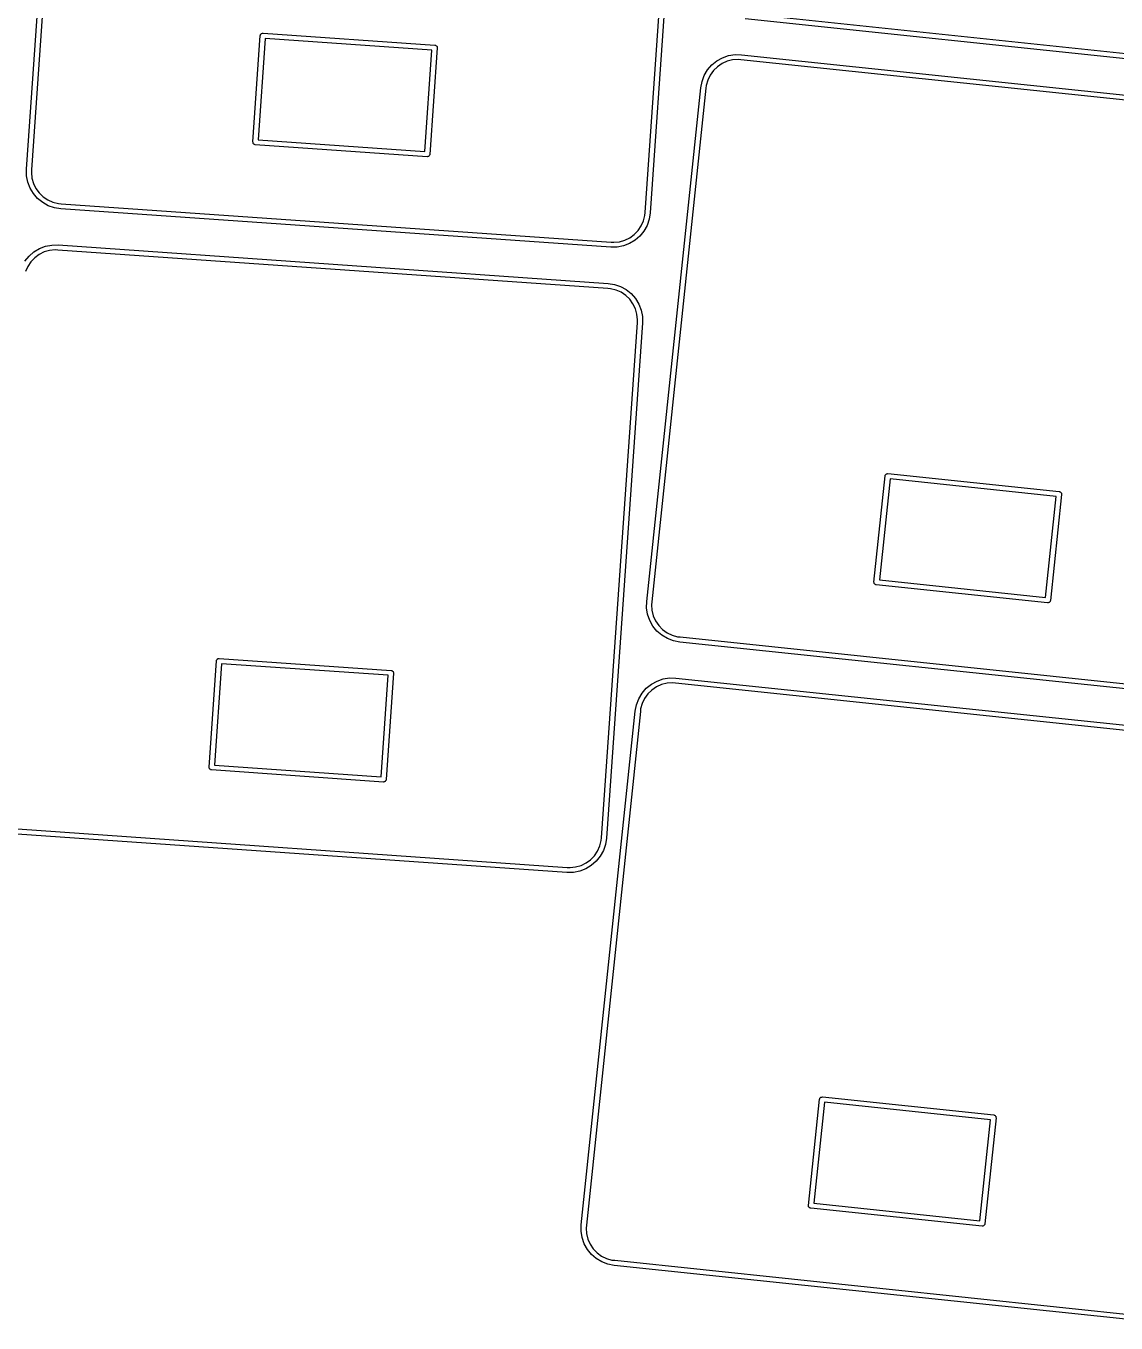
# Model space of a CAD drawing. Extents: x 42 to 186, y -134 to -29.
# Drawn here: x 109.7 to 141.35, y -96.62 to -58.95 of the extents above; entities that cross this region are included whole.
import ezdxf

# ---------------------------------------------------------------- set-up
doc = ezdxf.new("R2010")
doc.units = 0
doc.layers.add('BLACK', color=7, linetype='CONTINUOUS')

msp = doc.modelspace()

# ---------------------------------------------------------------- linework, layer by layer
at = {"layer": 'BLACK', "linetype": 'CONTINUOUS'}
for p, q in [((109.719, -63.115), (110.766, -48.1516)), ((110.915, -48.162), (109.869, -63.1255)), ((127.675, -64.3706), (128.722, -49.4072)), ((128.871, -49.4176), (127.825, -64.3811)), ((146.496, -60.4162), (130.583, -58.7437)), ((130.599, -58.5946), (146.511, -60.267)), ((116.291, -62.3215), (116.507, -59.229)), ((116.651, -59.3143), (116.446, -62.2571)), ((116.507, -59.229), (116.509, -59.2194)), ((116.509, -59.2161), (116.511, -59.2134)), ((116.509, -59.2194), (116.509, -59.2161)), ((116.511, -59.2134), (116.513, -59.2038)), ((116.513, -59.2038), (116.527, -59.1897)), ((116.527, -59.1897), (116.538, -59.1736)), ((116.538, -59.1736), (116.544, -59.1717)), ((116.544, -59.1717), (116.549, -59.1669)), ((116.549, -59.1669), (116.568, -59.1648)), ((116.568, -59.1648), (116.587, -59.1595)), ((116.587, -59.1595), (121.575, -59.5082)), ((121.49, -59.6526), (116.651, -59.3143)), ((121.575, -59.5082), (121.584, -59.5106)), ((121.584, -59.5106), (121.588, -59.5103)), ((121.588, -59.5103), (121.59, -59.5121)), ((121.284, -62.5955), (121.49, -59.6526)), ((121.644, -59.5883), (121.428, -62.6807)), ((121.59, -59.5121), (121.6, -59.5145)), ((121.6, -59.5145), (121.614, -59.5281)), ((121.614, -59.5281), (121.63, -59.539)), ((121.63, -59.539), (121.632, -59.5455)), ((121.632, -59.5455), (121.637, -59.5502)), ((121.637, -59.5502), (121.639, -59.5696)), ((121.639, -59.5696), (121.644, -59.5883)), ((129.76, -59.9659), (129.924, -59.875)), ((129.924, -59.875), (130.101, -59.814)), ((130.101, -59.814), (130.286, -59.7847)), ((130.286, -59.7847), (130.474, -59.788)), ((130.474, -59.788), (130.474, -59.788)), ((130.474, -59.788), (146.386, -61.4604)), ((129.395, -60.3859), (129.492, -60.2252)), ((129.492, -60.2252), (129.615, -60.0838)), ((129.661, -60.2479), (129.565, -60.3789)), ((129.615, -60.0838), (129.76, -59.9659)), ((129.777, -60.1355), (129.661, -60.2479)), ((129.911, -60.045), (129.777, -60.1355)), ((130.059, -59.9792), (129.911, -60.045)), ((130.216, -59.94), (130.059, -59.9792)), ((130.378, -59.9287), (130.216, -59.94)), ((130.458, -59.9372), (130.378, -59.9287)), ((146.37, -61.6096), (130.458, -59.9372)), ((130.458, -59.9372), (130.458, -59.9372)), ((129.292, -60.7447), (129.328, -60.5608)), ((129.328, -60.5608), (129.395, -60.3859)), ((129.494, -60.5243), (129.45, -60.6799)), ((129.565, -60.3789), (129.494, -60.5243)), ((127.724, -75.6626), (129.292, -60.7447)), ((129.441, -60.7604), (127.873, -75.6782)), ((129.292, -60.7447), (129.292, -60.7447)), ((129.45, -60.6799), (129.441, -60.7604)), ((116.296, -62.3402), (116.291, -62.3215)), ((116.298, -62.3596), (116.296, -62.3402)), ((116.303, -62.3643), (116.298, -62.3596)), ((116.305, -62.3708), (116.303, -62.3643)), ((116.321, -62.3817), (116.305, -62.3708)), ((116.335, -62.3952), (116.321, -62.3817)), ((116.345, -62.3976), (116.335, -62.3952)), ((116.347, -62.3995), (116.345, -62.3976)), ((116.351, -62.3991), (116.347, -62.3995)), ((116.36, -62.4015), (116.351, -62.3991)), ((121.348, -62.7503), (116.36, -62.4015)), ((116.446, -62.2571), (121.284, -62.5955)), ((121.367, -62.7449), (121.348, -62.7503)), ((121.386, -62.7429), (121.367, -62.7449)), ((121.391, -62.738), (121.386, -62.7429)), ((121.397, -62.7362), (121.391, -62.738)), ((121.408, -62.72), (121.397, -62.7362)), ((121.422, -62.706), (121.408, -62.72)), ((121.424, -62.6964), (121.422, -62.706)), ((121.426, -62.6936), (121.424, -62.6964)), ((121.428, -62.6807), (121.426, -62.6903)), ((121.426, -62.6903), (121.426, -62.6936)), ((109.723, -63.3024), (109.719, -63.115)), ((109.719, -63.115), (109.719, -63.115)), ((109.719, -63.115), (109.719, -63.115)), ((109.869, -63.1255), (109.863, -63.2062)), ((109.863, -63.2062), (109.88, -63.3672)), ((109.869, -63.1255), (109.869, -63.1255)), ((109.758, -63.4863), (109.723, -63.3024)), ((109.825, -63.6613), (109.758, -63.4863)), ((109.88, -63.3672), (109.925, -63.5228)), ((109.925, -63.5228), (109.996, -63.6682)), ((109.922, -63.8219), (109.825, -63.6613)), ((110.045, -63.9633), (109.922, -63.8219)), ((109.996, -63.6682), (110.091, -63.7992)), ((110.191, -64.0812), (110.045, -63.9633)), ((110.091, -63.7992), (110.207, -63.9116)), ((110.207, -63.9116), (110.342, -64.0021)), ((110.342, -64.0021), (110.489, -64.068)), ((110.354, -64.1721), (110.191, -64.0812)), ((110.532, -64.2331), (110.354, -64.1721)), ((110.489, -64.068), (110.646, -64.1071)), ((110.717, -64.2624), (110.532, -64.2331)), ((110.646, -64.1071), (110.727, -64.1128)), ((126.678, -65.3785), (110.717, -64.2624)), ((110.727, -64.1128), (110.727, -64.1128)), ((110.727, -64.1128), (126.688, -65.2289)), ((127.67, -64.4514), (127.675, -64.3706)), ((127.675, -64.3706), (127.675, -64.3706)), ((127.825, -64.3811), (127.796, -64.5662)), ((127.825, -64.3811), (127.825, -64.3811)), ((127.474, -64.8905), (127.565, -64.7563)), ((127.565, -64.7563), (127.631, -64.6084)), ((127.631, -64.6084), (127.67, -64.4514)), ((127.735, -64.7434), (127.644, -64.9072)), ((127.796, -64.5662), (127.735, -64.7434)), ((127.085, -65.173), (127.231, -65.102)), ((127.231, -65.102), (127.362, -65.0069)), ((127.362, -65.0069), (127.474, -64.8905)), ((127.526, -65.0529), (127.385, -65.1758)), ((127.644, -64.9072), (127.526, -65.0529)), ((109.795, -65.6354), (109.937, -65.5125)), ((109.937, -65.5125), (110.097, -65.416)), ((110.236, -65.5153), (110.09, -65.5863)), ((110.097, -65.416), (110.272, -65.3488)), ((110.391, -65.4707), (110.236, -65.5153)), ((110.272, -65.3488), (110.456, -65.3131)), ((110.552, -65.4538), (110.391, -65.4707)), ((110.456, -65.3131), (110.643, -65.3098)), ((110.633, -65.4594), (110.552, -65.4538)), ((110.633, -65.4595), (110.633, -65.4594)), ((126.594, -66.5756), (110.633, -65.4595)), ((110.643, -65.3098), (110.643, -65.3098)), ((110.643, -65.3098), (126.604, -66.4259)), ((110.643, -65.3098), (110.643, -65.3098)), ((126.865, -65.3752), (126.678, -65.3785)), ((126.678, -65.3785), (126.678, -65.3785)), ((126.678, -65.3785), (126.678, -65.3785)), ((126.678, -65.3785), (126.678, -65.3785)), ((126.688, -65.2289), (126.688, -65.2289)), ((126.688, -65.2289), (126.769, -65.2345)), ((126.769, -65.2345), (126.93, -65.2176)), ((127.049, -65.3395), (126.865, -65.3752)), ((126.93, -65.2176), (127.085, -65.173)), ((127.224, -65.2723), (127.049, -65.3395)), ((127.385, -65.1758), (127.224, -65.2723)), ((109.677, -65.7811), (109.795, -65.6354)), ((109.847, -65.7979), (109.756, -65.932)), ((109.959, -65.6814), (109.847, -65.7979)), ((110.09, -65.5863), (109.959, -65.6814)), ((109.756, -65.932), (109.691, -66.0799)), ((126.675, -66.5812), (126.594, -66.5756)), ((126.594, -66.5756), (126.594, -66.5756)), ((126.604, -66.4259), (126.604, -66.4259)), ((126.604, -66.4259), (126.79, -66.4553)), ((126.832, -66.6204), (126.675, -66.5812)), ((126.79, -66.4553), (126.967, -66.5163)), ((126.98, -66.6862), (126.832, -66.6204)), ((126.967, -66.5163), (127.131, -66.6071)), ((127.131, -66.6071), (127.276, -66.725)), ((127.114, -66.7767), (126.98, -66.6862)), ((127.23, -66.8891), (127.114, -66.7767)), ((127.325, -67.0201), (127.23, -66.8891)), ((127.276, -66.725), (127.399, -66.8665)), ((127.396, -67.1656), (127.325, -67.0201)), ((127.399, -66.8665), (127.496, -67.0271)), ((127.496, -67.0271), (127.563, -67.202)), ((127.441, -67.3211), (127.396, -67.1656)), ((127.458, -67.4821), (127.441, -67.3211)), ((127.563, -67.202), (127.599, -67.386)), ((127.599, -67.386), (127.602, -67.5732)), ((126.406, -82.5263), (127.452, -67.5628)), ((127.602, -67.5733), (126.556, -82.5368)), ((127.452, -67.5628), (127.458, -67.4821)), ((127.452, -67.5628), (127.452, -67.5628)), ((127.452, -67.5628), (127.452, -67.5628)), ((127.602, -67.5732), (127.602, -67.5733)), ((134.319, -75.0988), (134.643, -72.0158)), ((134.785, -72.1061), (134.476, -75.0399)), ((134.643, -72.0158), (134.646, -72.0063)), ((134.646, -72.003), (134.648, -72.0003)), ((134.646, -72.0063), (134.646, -72.003)), ((134.648, -72.0003), (134.651, -71.9908)), ((134.651, -71.9908), (134.665, -71.9772)), ((134.665, -71.9772), (134.676, -71.9615)), ((134.676, -71.9615), (134.683, -71.9599)), ((134.683, -71.9599), (134.687, -71.9551)), ((134.687, -71.9551), (134.707, -71.9538)), ((134.707, -71.9538), (134.726, -71.9491)), ((134.726, -71.9491), (139.698, -72.4717)), ((139.608, -72.6131), (134.785, -72.1061)), ((139.3, -75.5469), (139.608, -72.6131)), ((139.765, -72.5541), (139.441, -75.6372)), ((139.698, -72.4717), (139.708, -72.4744)), ((139.708, -72.4744), (139.711, -72.4742)), ((139.711, -72.4742), (139.714, -72.4762)), ((139.714, -72.4762), (139.723, -72.4789)), ((139.723, -72.4789), (139.737, -72.4929)), ((139.737, -72.4929), (139.753, -72.5044)), ((139.753, -72.5044), (139.754, -72.5109)), ((139.754, -72.5109), (139.759, -72.5158)), ((139.759, -72.5158), (139.76, -72.5352)), ((139.76, -72.5352), (139.765, -72.5541)), ((134.324, -75.1177), (134.319, -75.0988)), ((134.325, -75.1372), (134.324, -75.1177)), ((134.33, -75.1421), (134.325, -75.1372)), ((134.332, -75.1486), (134.33, -75.1421)), ((134.347, -75.1601), (134.332, -75.1486)), ((134.361, -75.1741), (134.347, -75.1601)), ((134.371, -75.1768), (134.361, -75.1741)), ((134.373, -75.1788), (134.371, -75.1768)), ((134.377, -75.1785), (134.373, -75.1788)), ((134.386, -75.1813), (134.377, -75.1785)), ((139.359, -75.7039), (134.386, -75.1813)), ((134.476, -75.0399), (139.3, -75.5469)), ((127.721, -75.8499), (127.724, -75.6626)), ((127.724, -75.6626), (127.724, -75.6626)), ((127.724, -75.6626), (127.724, -75.6626)), ((127.724, -75.6626), (127.724, -75.6626)), ((127.873, -75.6783), (127.865, -75.7587)), ((127.873, -75.6782), (127.873, -75.6783)), ((139.378, -75.6992), (139.359, -75.7039)), ((139.397, -75.6978), (139.378, -75.6992)), ((139.402, -75.6931), (139.397, -75.6978)), ((139.408, -75.6915), (139.402, -75.6931)), ((139.42, -75.6757), (139.408, -75.6915)), ((139.434, -75.6622), (139.42, -75.6757)), ((139.437, -75.6527), (139.434, -75.6622)), ((139.439, -75.65), (139.437, -75.6527)), ((139.441, -75.6372), (139.438, -75.6467)), ((139.438, -75.6467), (139.439, -75.65)), ((127.75, -76.035), (127.721, -75.8499)), ((127.811, -76.2122), (127.75, -76.035)), ((127.865, -75.7587), (127.876, -75.9202)), ((127.876, -75.9202), (127.915, -76.0772)), ((127.915, -76.0772), (127.981, -76.2251)), ((127.902, -76.3761), (127.811, -76.2122)), ((128.02, -76.5217), (127.902, -76.3761)), ((127.981, -76.2251), (128.072, -76.3593)), ((128.072, -76.3593), (128.184, -76.4757)), ((128.162, -76.6446), (128.02, -76.5217)), ((128.322, -76.7411), (128.162, -76.6446)), ((128.184, -76.4757), (128.315, -76.5708)), ((128.315, -76.5708), (128.461, -76.6418)), ((128.497, -76.8083), (128.322, -76.7411)), ((128.461, -76.6418), (128.616, -76.6864)), ((128.681, -76.844), (128.497, -76.8083)), ((128.616, -76.6864), (128.697, -76.6949)), ((128.697, -76.6949), (144.609, -78.3673)), ((144.593, -78.5165), (128.681, -76.844)), ((128.681, -76.844), (128.681, -76.844)), ((128.681, -76.844), (128.681, -76.844)), ((115.021, -80.4772), (115.237, -77.3847)), ((115.382, -77.47), (115.176, -80.4128)), ((115.237, -77.3847), (115.24, -77.3751)), ((115.239, -77.3718), (115.241, -77.369)), ((115.24, -77.3751), (115.239, -77.3718)), ((115.241, -77.369), (115.244, -77.3594)), ((115.244, -77.3594), (115.257, -77.3454)), ((115.257, -77.3454), (115.268, -77.3293)), ((115.268, -77.3293), (115.275, -77.3274)), ((115.275, -77.3274), (115.279, -77.3225)), ((115.279, -77.3225), (115.299, -77.3205)), ((115.299, -77.3205), (115.317, -77.3151)), ((115.317, -77.3151), (120.305, -77.6639)), ((120.22, -77.8083), (115.382, -77.47)), ((120.014, -80.7511), (120.22, -77.8083)), ((120.375, -77.7439), (120.159, -80.8364)), ((120.305, -77.6639), (120.315, -77.6663)), ((120.315, -77.6663), (120.318, -77.6659)), ((120.318, -77.6659), (120.321, -77.6678)), ((120.321, -77.6678), (120.33, -77.6702)), ((120.33, -77.6702), (120.345, -77.6837)), ((120.345, -77.6837), (120.361, -77.6946)), ((120.361, -77.6946), (120.363, -77.7011)), ((120.363, -77.7011), (120.367, -77.7058)), ((120.367, -77.7058), (120.369, -77.7252)), ((120.369, -77.7252), (120.375, -77.7439)), ((128.022, -77.9753), (128.199, -77.9143)), ((128.199, -77.9143), (128.384, -77.885)), ((128.384, -77.885), (128.571, -77.8883)), ((128.571, -77.8883), (128.571, -77.8883)), ((128.571, -77.8883), (128.571, -77.8883)), ((128.571, -77.8883), (144.484, -79.5607)), ((127.493, -78.4861), (127.589, -78.3255)), ((127.589, -78.3255), (127.712, -78.1841)), ((127.712, -78.1841), (127.858, -78.0662)), ((127.875, -78.2358), (127.758, -78.3482)), ((127.858, -78.0662), (128.022, -77.9753)), ((128.009, -78.1453), (127.875, -78.2358)), ((128.157, -78.0794), (128.009, -78.1453)), ((128.314, -78.0403), (128.157, -78.0794)), ((128.475, -78.029), (128.314, -78.0403)), ((128.556, -78.0374), (128.475, -78.029)), ((128.556, -78.0375), (128.556, -78.0374)), ((144.468, -79.7099), (128.556, -78.0375)), ((127.39, -78.845), (127.426, -78.6611)), ((127.426, -78.6611), (127.493, -78.4861)), ((127.592, -78.6246), (127.547, -78.7802)), ((127.663, -78.4792), (127.592, -78.6246)), ((127.758, -78.3482), (127.663, -78.4792)), ((125.822, -93.7629), (127.39, -78.845)), ((127.539, -78.8607), (125.971, -93.7785)), ((127.547, -78.7802), (127.539, -78.8607)), ((115.026, -80.4959), (115.021, -80.4772)), ((115.029, -80.5153), (115.026, -80.4959)), ((115.033, -80.52), (115.029, -80.5153)), ((115.035, -80.5265), (115.033, -80.52)), ((115.051, -80.5374), (115.035, -80.5265)), ((115.065, -80.5509), (115.051, -80.5374)), ((115.075, -80.5533), (115.065, -80.5509)), ((115.078, -80.5552), (115.075, -80.5533)), ((115.081, -80.5548), (115.078, -80.5552)), ((115.091, -80.5572), (115.081, -80.5548)), ((120.079, -80.906), (115.091, -80.5572)), ((115.176, -80.4128), (120.014, -80.7511)), ((120.097, -80.9006), (120.079, -80.906)), ((120.117, -80.8986), (120.097, -80.9006)), ((120.121, -80.8937), (120.117, -80.8986)), ((120.128, -80.8918), (120.121, -80.8937)), ((120.139, -80.8757), (120.128, -80.8918)), ((120.152, -80.8617), (120.139, -80.8757)), ((120.155, -80.8521), (120.152, -80.8617)), ((120.157, -80.8493), (120.155, -80.8521)), ((120.159, -80.8364), (120.156, -80.846)), ((120.156, -80.846), (120.157, -80.8493)), ((125.408, -83.5342), (109.447, -82.4181)), ((109.458, -82.2684), (125.419, -83.3845)), ((126.295, -82.9119), (126.361, -82.7641)), ((126.361, -82.7641), (126.4, -82.607)), ((126.4, -82.607), (126.406, -82.5263)), ((126.406, -82.5263), (126.406, -82.5263)), ((126.406, -82.5263), (126.406, -82.5263)), ((126.526, -82.7218), (126.465, -82.899)), ((126.556, -82.5368), (126.526, -82.7218)), ((125.961, -83.2577), (126.092, -83.1625)), ((126.092, -83.1625), (126.205, -83.0461)), ((126.256, -83.2085), (126.115, -83.3315)), ((126.205, -83.0461), (126.295, -82.9119)), ((126.374, -83.0629), (126.256, -83.2085)), ((126.465, -82.899), (126.374, -83.0629)), ((125.596, -83.5309), (125.408, -83.5341)), ((125.408, -83.5341), (125.408, -83.5342)), ((125.408, -83.5342), (125.408, -83.5342)), ((125.408, -83.5342), (125.408, -83.5342)), ((125.408, -83.5342), (125.408, -83.5342)), ((125.419, -83.3845), (125.419, -83.3845)), ((125.419, -83.3845), (125.419, -83.3845)), ((125.419, -83.3845), (125.419, -83.3845)), ((125.419, -83.3845), (125.499, -83.3901)), ((125.499, -83.3901), (125.66, -83.3732)), ((125.779, -83.4951), (125.596, -83.5309)), ((125.66, -83.3732), (125.816, -83.3286)), ((125.954, -83.428), (125.779, -83.4951)), ((125.816, -83.3286), (125.961, -83.2577)), ((126.115, -83.3315), (125.954, -83.428)), ((132.417, -93.1991), (132.741, -90.1161)), ((132.882, -90.2064), (132.574, -93.1402)), ((132.741, -90.1161), (132.744, -90.1066)), ((132.743, -90.1033), (132.745, -90.1006)), ((132.744, -90.1066), (132.743, -90.1033)), ((132.745, -90.1006), (132.748, -90.0911)), ((132.748, -90.0911), (132.762, -90.0775)), ((132.762, -90.0775), (132.774, -90.0618)), ((132.774, -90.0618), (132.78, -90.0601)), ((132.78, -90.0601), (132.785, -90.0554)), ((132.785, -90.0554), (132.804, -90.0541)), ((132.804, -90.0541), (132.823, -90.0494)), ((132.823, -90.0494), (137.796, -90.572)), ((137.706, -90.7134), (132.882, -90.2064)), ((137.397, -93.6472), (137.706, -90.7134)), ((137.863, -90.6544), (137.539, -93.7375)), ((137.796, -90.572), (137.805, -90.5747)), ((137.805, -90.5747), (137.809, -90.5745)), ((137.809, -90.5745), (137.812, -90.5765)), ((137.812, -90.5765), (137.821, -90.5792)), ((137.821, -90.5792), (137.835, -90.5932)), ((137.835, -90.5932), (137.85, -90.6047)), ((137.85, -90.6047), (137.852, -90.6112)), ((137.852, -90.6112), (137.857, -90.6161)), ((137.857, -90.6161), (137.858, -90.6355)), ((137.858, -90.6355), (137.863, -90.6544)), ((132.422, -93.218), (132.417, -93.1991)), ((132.423, -93.2375), (132.422, -93.218)), ((132.428, -93.2424), (132.423, -93.2375)), ((132.429, -93.2489), (132.428, -93.2424)), ((132.445, -93.2604), (132.429, -93.2489)), ((132.459, -93.2744), (132.445, -93.2604)), ((132.468, -93.2771), (132.459, -93.2744)), ((132.471, -93.2791), (132.468, -93.2771)), ((132.474, -93.2788), (132.471, -93.2791)), ((132.484, -93.2816), (132.474, -93.2788)), ((137.456, -93.8042), (132.484, -93.2816)), ((132.574, -93.1402), (137.397, -93.6472)), ((125.819, -93.9502), (125.822, -93.7629)), ((125.822, -93.7629), (125.822, -93.7629)), ((125.822, -93.7629), (125.822, -93.7629)), ((125.822, -93.7629), (125.822, -93.7629)), ((125.822, -93.7629), (125.822, -93.7629)), ((125.971, -93.7785), (125.963, -93.859)), ((125.971, -93.7785), (125.971, -93.7785)), ((137.517, -93.776), (137.506, -93.7918)), ((137.532, -93.7625), (137.517, -93.776)), ((137.534, -93.753), (137.532, -93.7625)), ((137.536, -93.7503), (137.534, -93.753)), ((137.539, -93.7375), (137.536, -93.747)), ((137.536, -93.747), (137.536, -93.7503)), ((125.848, -94.1353), (125.819, -93.9502)), ((125.909, -94.3125), (125.848, -94.1353)), ((125.963, -93.859), (125.974, -94.0205)), ((125.974, -94.0205), (126.013, -94.1775)), ((137.475, -93.7995), (137.456, -93.8042)), ((137.495, -93.7981), (137.475, -93.7995)), ((137.499, -93.7934), (137.495, -93.7981)), ((137.506, -93.7918), (137.499, -93.7934)), ((126, -94.4764), (125.909, -94.3125)), ((126.118, -94.622), (126, -94.4764)), ((126.013, -94.1775), (126.079, -94.3254)), ((126.079, -94.3254), (126.169, -94.4596)), ((126.169, -94.4596), (126.282, -94.576)), ((126.259, -94.7449), (126.118, -94.622)), ((126.42, -94.8414), (126.259, -94.7449)), ((126.282, -94.576), (126.413, -94.6711)), ((126.413, -94.6711), (126.558, -94.7421)), ((126.595, -94.9086), (126.42, -94.8414)), ((126.558, -94.7421), (126.714, -94.7867)), ((126.779, -94.9443), (126.595, -94.9086)), ((126.714, -94.7867), (126.794, -94.7952)), ((126.794, -94.7952), (142.707, -96.4676)), ((142.691, -96.6168), (126.779, -94.9443)), ((126.779, -94.9443), (126.779, -94.9443)), ((126.779, -94.9443), (126.779, -94.9443))]:
    msp.add_line(p, q, dxfattribs=at)

doc.saveas('drawing.dxf')
